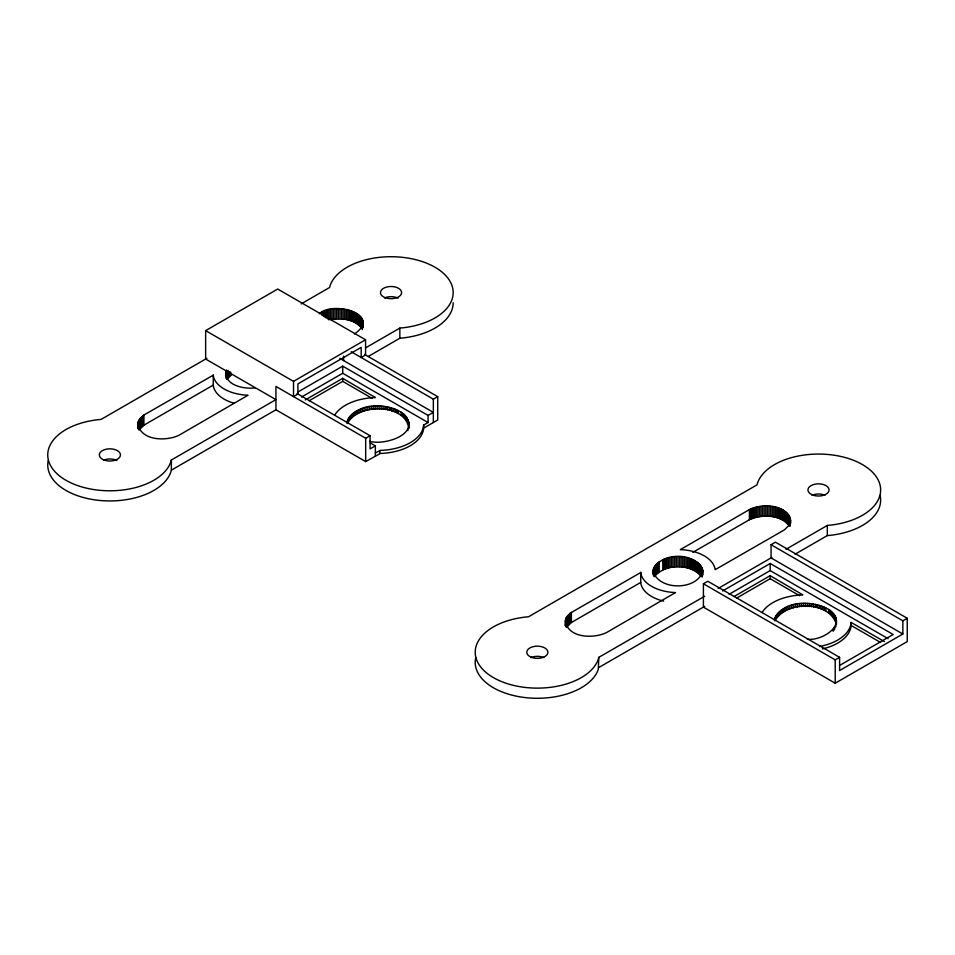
<?xml version="1.0" encoding="UTF-8"?>
<svg xmlns="http://www.w3.org/2000/svg" width="955" height="955" viewBox="0 0 955 955"><rect width="100%" height="100%" fill="white"/><g stroke="black" fill="none" stroke-linecap="round" stroke-linejoin="round"><path stroke-width="1.43" d="M137.795 423.543C140.612 440.983 166.051 441.473 178.979 435.265L248.025 395.227A37.281 21.523 0 0 1 213.263 375.16L143.919 415.019L138.594 420.773L137.795 427.888M226.454 370.039C222.611 385.044 244.277 389.556 255.307 387.826M565.264 620.893C568.07 638.334 593.521 638.823 606.449 632.616L675.483 592.577A37.281 21.523 0 0 1 640.733 572.511L570.35 613.086L566.052 618.112L565.264 625.668M653.077 571.102C658.592 551.489 697.246 551.274 702.773 571.102C697.246 590.691 658.628 590.93 653.077 571.102L653.077 574.003M790.645 520.368L789.319 524.987L784.473 529.834L715.128 569.693A37.281 21.523 0 0 0 680.366 549.626L749.4 509.588C762.579 502.999 790.251 504.192 790.645 523.268M774.326 620.141C781.978 599.752 812.383 599.919 828.689 609.493C849.675 623.34 822.864 641.199 807.357 639.217M297.709 392.135L342.714 366.147L428.067 415.425L428.067 422.528L423.638 425.071L423.566 426.014A45.84 26.465 0 0 1 380.341 450.402L375.351 452.968M423.638 425.071L423.566 429.058A45.84 26.465 0 0 1 380.341 453.446L365.681 461.587L275.935 409.779L171.363 470.147L170.814 472.068A62.135 35.872 0 0 1 99.762 500.456A62.135 35.872 0 0 1 48.287 460.382M884.402 641.605L851.108 622.421L851.036 623.352A45.84 26.465 0 0 1 819.569 646.475M851.108 622.421L851.036 626.396A45.84 26.465 0 0 1 822.386 648.923M346.868 422.802C355.057 401.673 387.682 402.103 403.69 414.016C422.468 433.868 384.579 445.758 369.824 441.306M205.647 330.633L293.519 381.367L293.519 396.588L297.912 394.045L297.912 383.898L361.169 347.381L361.169 357.528L365.562 354.985L365.562 339.765L277.702 289.043L205.647 330.633L205.647 359.044L275.935 399.632L171.363 460.012L170.814 461.922A62.135 35.872 0 0 1 105.814 490.715A62.135 35.872 0 0 1 47.881 457.266A62.135 35.872 0 0 1 97.756 419.734L101.075 419.424L206.925 358.304M704.683 596.23L598.821 657.35L598.284 659.26A62.135 35.872 0 0 1 533.284 688.054A62.135 35.872 0 0 1 475.351 654.605A62.135 35.872 0 0 1 525.226 617.085L528.533 616.763L757.029 484.854L757.578 482.932A62.135 35.872 0 0 1 822.565 454.138A62.135 35.872 0 0 1 880.498 487.587A62.135 35.872 0 0 1 830.623 525.119L827.317 525.429L786.013 549.28M598.821 657.35L598.284 669.407A62.135 35.872 0 0 1 527.22 697.795A62.135 35.872 0 0 1 475.745 657.72M408.859 422.802L408.859 428.198C404.777 402.938 358.065 403.177 347.393 423.519L347.393 420.475M774.863 620.869C786.598 600.397 829.167 600.456 836.389 624.367L836.389 621.323M213.251 374.945L213.251 385.092L143.919 425.166L139.06 430.013L139.06 419.866M231.779 374.444L226.932 379.29L226.932 370.588M640.721 572.296L640.721 582.431L571.377 622.517L566.53 627.363L566.53 617.216M701.459 566.482L701.459 576.629C690.441 563.223 665.432 563.45 654.39 576.629L654.39 566.482M301.159 303.905L329.559 287.503L330.108 285.593A62.135 35.872 0 0 1 395.107 256.8A62.135 35.872 0 0 1 453.04 290.248A62.135 35.872 0 0 1 403.165 327.768L399.847 328.09L365.693 347.811M319.364 313.729C332.603 300.324 382.812 314.684 354.436 333.975M293.519 381.367L365.562 339.765M368.224 356.49L399.847 338.237L403.165 337.915A62.135 35.872 0 0 0 453.171 302.735M301.577 397.005L342.714 373.25L428.067 422.528M305.242 399.954L342.714 378.323L375.387 397.555A45.84 26.465 0 0 0 334.632 415.186M309.122 400.766L342.714 381.367L342.714 378.323M275.935 409.779L275.935 386.441L365.681 438.25L370.074 435.719L370.074 448.91L375.351 445.866L375.351 456.013M351.13 351.726L433.343 399.19L437.736 396.659L437.736 419.985L423.638 428.115M428.067 415.425L433.343 412.381L339.765 358.352M692.841 552.348L749.4 519.735C761.983 514.077 780.211 514.256 789.319 525.907L789.319 515.76M771.067 544.72L775.46 542.189L907.25 618.279L907.25 641.605L835.207 683.207L703.405 607.117L703.405 583.78L707.798 581.249L839.6 657.338L839.6 670.529L902.857 634.001L902.857 620.81L771.067 544.72L771.067 557.911L902.857 634.001M718.124 588.471L771.807 557.481M722.613 590.954L770.184 563.486L893.188 634.502L840.472 664.943M598.821 667.497L704.683 606.377M795.049 554.21L827.317 535.576L830.623 535.266A62.135 35.872 0 0 0 880.104 495.394M729.035 594.344L770.184 570.589L888.066 638.656M734.001 596.553L770.184 575.662L802.857 594.893A45.84 26.465 0 0 0 762.09 612.525M736.591 598.105L770.184 578.706L770.184 575.662M703.405 583.78L835.207 659.869L839.6 657.338M902.857 620.81L907.25 618.279M361.861 318.421L361.861 328.568C354.902 318.958 341.186 317.752 330.335 319.591L330.335 309.444M851.108 625.465L880.558 642.44M364.655 354.46L437.736 396.659M297.005 393.52L370.074 435.719M370.254 442.917L375.351 445.866M770.184 578.706L799.586 595.705M342.714 381.367L372.116 398.366M640.721 582.431L640.733 582.657A37.281 21.523 0 0 0 663.665 601.125M213.251 385.092L213.263 385.307A37.281 21.523 0 0 0 233.975 403.201M836.329 620.141L836.329 624.522M836.126 618.983L836.126 622.027M835.792 617.825L835.792 620.869M835.792 624.821L835.792 626.85M835.339 616.679L835.339 619.723M835.207 659.869L835.207 683.207M834.742 615.557L834.742 618.601M834.742 627.089L834.742 629.118M834.025 614.459L834.025 617.503M834.025 628.187L834.025 630.216M833.19 613.385L833.19 616.429M833.19 629.25L833.19 631.279M832.235 612.346L832.235 615.39M831.16 611.355L831.16 614.399M829.979 610.4L829.979 613.444M828.689 609.493L828.689 612.537M827.317 525.429L827.317 535.576M825.812 607.834L825.812 610.878M824.237 607.094L824.237 610.138M822.589 606.401L822.589 609.445M820.858 605.792L820.858 608.836M819.068 605.231L819.068 608.275M817.217 604.754L817.217 607.798M815.319 604.336L815.319 607.38M813.374 603.99L813.374 607.034M811.392 603.727L811.392 606.771M809.386 603.536L809.386 606.58M807.357 603.417L807.357 606.461M805.328 603.381L805.328 606.425M803.298 603.417L803.298 606.461M801.269 603.536L801.269 606.58M799.263 603.727L799.263 606.771M797.294 603.99L797.294 607.034M795.348 604.336L795.348 607.38M793.438 604.754L793.438 607.798M791.588 605.231L791.588 608.275M790.43 518.493L790.43 522.851M790.167 517.574L790.167 526.265M789.797 516.655L789.797 525.357M789.797 605.792L789.797 608.836M788.746 514.876L788.746 525.023M788.078 514.029L788.078 524.176M788.066 606.401L788.066 609.445M787.314 513.193L787.314 523.34M786.454 512.405L786.454 522.54M786.419 607.094L786.419 610.138M785.511 511.641L785.511 521.776M784.843 607.834L784.843 610.878M784.473 510.913L784.473 521.06M783.363 510.221L783.363 520.368M783.363 608.633L783.363 611.678M782.181 509.588L782.181 519.735M781.978 609.493L781.978 612.537M780.915 508.991L780.915 519.138M780.689 610.4L780.689 613.444M779.602 508.442L779.602 518.589M779.495 611.355L779.495 614.399M778.421 612.346L778.421 615.39M778.218 507.941L778.218 518.088M777.466 613.385L777.466 616.429M776.785 507.499L776.785 517.646M776.63 614.459L776.63 617.503M775.914 615.557L775.914 618.601M775.305 507.117L775.305 517.264M775.317 616.679L775.317 619.723M774.863 617.825L774.863 619.855M773.777 506.783L773.777 516.93M772.225 506.508L772.225 516.655M770.637 506.293L770.637 516.44M770.184 563.486L770.184 570.589M769.038 506.15L769.038 516.297M767.414 506.055L767.414 516.201M765.791 506.019L765.791 516.166M764.167 506.055L764.167 516.201M762.544 506.15L762.544 516.297M760.944 506.293L760.944 516.44M759.356 506.508L759.356 516.655M757.804 506.783L757.804 516.93M756.276 507.117L756.276 517.264M754.796 507.499L754.796 517.646M753.364 507.941L753.364 518.088M751.979 508.442L751.979 518.589M750.666 508.991L750.666 519.138M749.4 509.588L749.4 519.735M702.725 570.159L702.725 574.934M702.57 569.228L702.57 575.017M702.295 568.297L702.295 576.999M701.925 567.389L701.925 576.08M700.886 565.611L700.886 575.758M700.218 564.751L700.218 574.898M699.454 563.928L699.454 574.074M698.594 563.128L698.594 573.275M697.639 562.364L697.639 572.511M696.613 561.636L696.613 571.782M695.503 560.955L695.503 571.102M694.309 560.31L694.309 570.457M693.055 559.714L693.055 569.86M691.73 559.164L691.73 569.311M690.358 558.675L690.358 568.822M688.913 558.233L688.913 568.38M687.433 557.839L687.433 567.986M685.917 557.517L685.917 567.652M684.353 557.243L684.353 567.389M682.777 557.028L682.777 567.175M681.166 556.872L681.166 567.019M679.554 556.777L679.554 566.924M677.931 556.753L677.931 566.9M676.295 556.777L676.295 566.924M674.684 556.872L674.684 567.019M673.072 557.028L673.072 567.175M671.496 557.243L671.496 567.389M669.933 557.517L669.933 567.652M668.416 557.839L668.416 567.986M666.936 558.233L666.936 568.38M665.504 558.675L665.504 568.822M664.119 559.164L664.119 569.311M662.794 559.714L662.794 569.86M659.237 561.636L659.237 571.782M658.21 562.364L658.21 572.511M657.267 563.128L657.267 573.275M656.407 563.928L656.407 574.074M655.631 564.751L655.631 574.898M654.963 565.611L654.963 575.758M653.924 567.389L653.924 576.08M653.554 568.297L653.554 574.098M653.292 569.228L653.292 575.017M571.377 612.37L571.377 622.517M570.35 613.086L570.35 623.233M569.395 613.85L569.395 623.997M568.535 614.65L568.535 624.797M567.771 615.486L567.771 625.621M567.103 616.333L567.103 626.48M566.052 618.112L566.052 626.814M565.694 619.031L565.694 624.821M565.42 619.95L565.42 625.752M433.343 399.19L433.343 422.528M408.656 421.632L408.656 424.677M408.656 426.312L408.656 428.341M408.334 420.475L408.334 423.519M407.869 419.329L407.869 422.373M407.869 428.616L407.869 430.645M407.284 418.206L407.284 421.251M406.567 417.108L406.567 420.152M405.72 416.046L405.72 419.09M404.765 415.007L404.765 418.051M403.69 414.016L403.69 417.06M402.509 413.061L402.509 416.105M401.219 412.154L401.219 415.198M399.847 328.09L399.847 338.237M398.342 410.495L398.342 413.539M396.779 409.743L396.779 412.787M395.119 409.062L395.119 412.106M393.4 408.442L393.4 411.486M391.598 407.892L391.598 410.937M389.747 407.403L389.747 410.447M387.849 406.997L387.849 410.041M385.904 406.651L385.904 409.695M383.922 406.388L383.922 409.432M381.916 406.197L381.916 409.241M379.899 406.078L379.899 409.122M379.768 450.414L379.768 453.458M377.858 406.042L377.858 409.086M375.828 406.078L375.828 409.122M373.811 406.197L373.811 409.241M371.805 406.388L371.805 409.432M369.824 406.651L369.824 409.695M367.878 406.997L367.878 410.041M365.98 407.403L365.98 410.447M365.681 438.25L365.681 461.587M364.118 407.892L364.118 410.937M363.127 322.086L363.175 327.374M362.96 321.155L362.96 327.804M362.697 320.223L362.697 327.481M362.327 319.316L362.327 329.642M362.327 408.442L362.327 411.486M361.288 317.538L361.288 327.684M360.608 316.678L360.608 326.825M360.608 409.062L360.608 412.106M359.844 315.854L359.844 326.001M358.985 315.055L358.985 325.201M358.949 409.743L358.949 412.787M358.041 314.291L358.041 324.437M357.385 410.495L357.385 413.539M357.003 313.562L357.003 323.709M355.893 312.882L355.893 323.029M355.893 411.295L355.893 414.339M354.711 312.237L354.711 322.384M354.508 412.154L354.508 415.198M353.457 311.64L353.457 321.787M353.219 413.061L353.219 416.105M352.132 311.103L352.132 321.25M352.037 414.016L352.037 417.06M350.963 415.007L350.963 418.051M350.748 310.602L350.748 320.749M350.007 416.046L350.007 419.09M349.315 310.16L349.315 320.307M349.16 417.108L349.16 420.152M348.444 418.206L348.444 421.251M347.835 309.778L347.835 319.913M347.859 419.329L347.859 422.373M346.307 309.444L346.307 319.591M344.755 309.169L344.755 319.316M343.597 356.167L343.597 360.572M343.167 308.954L343.167 319.101M342.714 366.147L342.714 373.25M341.568 308.799L341.568 318.946M339.944 308.716L339.944 318.863M338.321 308.68L338.321 318.827M336.697 308.716L336.697 318.863M335.086 308.799L335.086 318.946M333.474 308.954L333.474 319.101M331.886 309.169L331.886 319.316M328.818 309.778L328.818 319.913M327.338 310.16L327.338 318.851M325.894 310.602L325.894 317.848M324.521 311.103L324.521 316.893M323.196 311.64L323.196 315.998M321.942 312.237L321.942 315.138M230.74 372.271L230.74 375.172M229.797 371.579L229.797 375.936M228.937 372.378L228.937 376.724M228.173 370.313L228.173 377.559M227.505 371.161L227.505 378.407M226.454 371.495L226.454 378.741M226.084 370.958L226.084 378.204M225.822 371.889L225.822 376.234M225.667 372.82L225.667 375.721M171.363 460.012L171.363 470.147M143.919 415.019L143.919 425.166M142.88 415.747L142.88 425.894M141.937 416.511L141.937 426.658M141.077 417.311L141.077 427.458M140.313 418.135L140.313 428.282M139.633 418.994L139.633 429.141M138.594 420.773L138.594 429.464M138.224 421.68L138.224 428.926M137.962 422.611L137.962 426.957M384.614 297.9A10.565 6.1 0 0 1 398.008 298.151M103.45 460.226A10.565 6.1 0 0 1 116.844 460.477M530.92 657.565A10.565 6.1 0 0 1 543.777 657.565M812.072 495.239A10.565 6.1 0 0 1 824.941 495.239M385.175 297.662A10.565 6.1 0 0 0 401.577 292.994A10.565 6.1 0 0 0 386.369 287.121A10.565 6.1 0 0 0 385.175 297.662M104.596 460.203A10.565 6.1 0 0 0 120.437 454.914A10.565 6.1 0 0 0 104.596 449.638A10.565 6.1 0 0 0 104.596 460.203M531.481 657.338A10.565 6.1 0 0 0 547.884 652.659A10.565 6.1 0 0 0 532.675 646.798A10.565 6.1 0 0 0 531.481 657.338M813.23 495.215A10.565 6.1 0 0 0 829.071 489.939A10.565 6.1 0 0 0 813.23 484.651A10.565 6.1 0 0 0 813.23 495.215"/></g></svg>
